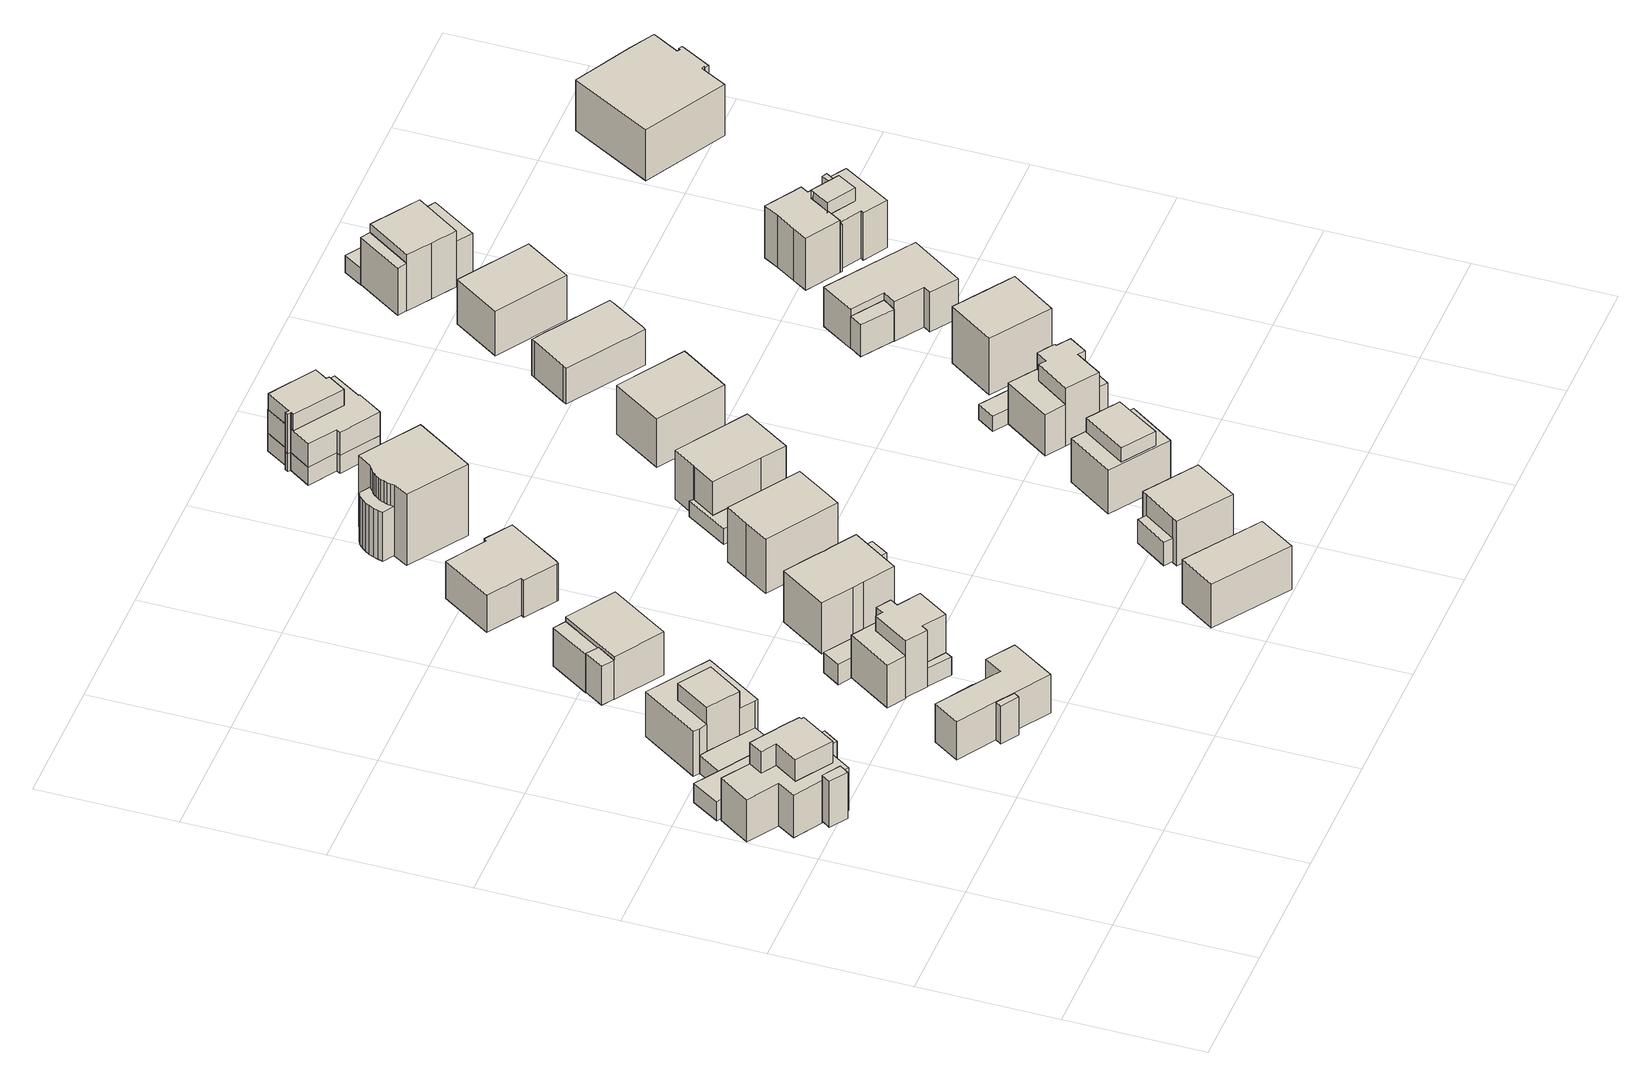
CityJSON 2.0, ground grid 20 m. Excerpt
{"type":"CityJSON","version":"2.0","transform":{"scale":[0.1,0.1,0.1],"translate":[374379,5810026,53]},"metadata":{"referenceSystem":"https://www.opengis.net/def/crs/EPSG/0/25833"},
"CityObjects":{
"building1":{"type":"Building","attributes":{"Gemeindeschluessel":"11000006","function":"31001_1010"},"address":[{"country":"Germany","locality":"Berlin","thoroughfareNumber":"5","thoroughfareName":"Am kleinen Anger"}],"children":["building1-1","building1-2","building1-3","building1-4","building1-5"]},
"building1-1":{"type":"BuildingPart","attributes":{"BezugspunktDach":"2200","measuredHeight":7.64,"storeysAboveGround":3},"parents":["building1"],"geometry":[{"type":"MultiSurface","lod":"1","boundaries":[[[0,1,2,3]],[[4,5,6,7]],[[4,7,3,2]],[[8,9,4,2,1]],[[6,5,1,0]],[[7,6,0,3]],[[10,5,4,9,8]]]}]},
"building1-2":{"type":"BuildingPart","attributes":{"BezugspunktDach":"2200","measuredHeight":7.13,"storeysAboveGround":3},"parents":["building1"],"geometry":[{"type":"MultiSurface","lod":"1","boundaries":[[[11,12,9,8,13,14,15,16,17,18,19,20,21,22,23,24,25,26,27,28]],[[29,30,31,32,33,34,35,36,37,38,39,40,41,42,43,44,45,46,47,48]],[[29,48,28,27]],[[30,29,27,26]],[[31,30,49,50]],[[32,31,50,51,52]],[[33,32,51,53]],[[34,33,53,54]],[[35,34,54,55]],[[36,35,55,56]],[[37,36,57,56,58]],[[38,37,19,18]],[[39,38,18,17]],[[40,39,17,16]],[[41,40,16,15]],[[43,42,14,13]],[[44,43,13,8]],[[45,44,8,5,4]],[[46,45,9,12]],[[47,46,12,11]],[[48,47,11,28]],[[50,49,59,26,25]],[[52,51,50,25,24]],[[53,51,60,24,23]],[[54,53,23,22]],[[55,54,22,21]],[[56,55,21,20]],[[58,56,57,20,19]],[[15,14,42,41]],[[4,5,8,9,61]]]}]},
"building1-3":{"type":"BuildingPart","attributes":{"BezugspunktDach":"2200","measuredHeight":3.8,"storeysAboveGround":3},"parents":["building1"],"geometry":[{"type":"Solid","lod":"1","boundaries":[[[[62,63,64,65]],[[66,67,58,68]],[[66,68,65,64]],[[67,66,64,63]],[[58,67,63,62]],[[58,62,65,68]]]]}]},
"building1-4":{"type":"BuildingPart","attributes":{"BezugspunktDach":"2200","measuredHeight":10.63,"storeysAboveGround":3},"parents":["building1"],"geometry":[{"type":"MultiSurface","lod":"1","boundaries":[[[69,70,71,72,73,74,75,76,77,78,79]],[[51,50,49,80,81,68,58,56,55,54,53]],[[24,23,82,79,78]],[[50,25,24,78,77]],[[26,25,50,77,76]],[[80,49,76,75]],[[81,80,75,74]],[[68,81,74,73]],[[62,65,73,72]],[[58,68,58,83]],[[20,19,72,71]],[[21,20,84,71,70]],[[22,21,55,70,69]],[[85,23,22,69,79]],[[51,53,82,23,24]],[[51,86,24,25,50]],[[49,50,25,26]],[[83,58,68,65,62]],[[87,56,58,19,20]],[[88,55,56,84,20,21]],[[54,55,21,22]],[[53,54,22,23,85]]]}]},
"building1-5":{"type":"BuildingPart","attributes":{"BezugspunktDach":"2200","measuredHeight":7.83,"storeysAboveGround":3},"parents":["building1"],"geometry":[{"type":"MultiSurface","lod":"1","boundaries":[[[89,90,91,92]],[[41,93,94,42]],[[95,15,14,92,91]],[[93,41,91,90]],[[94,93,90,89]],[[42,94,89,92]],[[41,42,14,15,95]]]}]},
"building2":{"type":"Building","attributes":{"Gemeindeschluessel":"11000006","BezugspunktDach":"2200","function":"31001_2463","measuredHeight":3.89,"storeysAboveGround":1},"address":[{"country":"Germany","locality":"Berlin","thoroughfareNumber":"5 (1)","thoroughfareName":"Am kleinen Anger"}],"geometry":[{"type":"Solid","lod":"1","boundaries":[[[[96,97,98,99,100,101,102,103,104]],[[105,106,107,108,109,110,111,112,113]],[[105,113,104,103]],[[106,105,103,102]],[[107,106,102,101]],[[108,107,101,100]],[[109,108,100,99]],[[110,109,99,98]],[[111,110,98,97]],[[112,111,97,96]],[[113,112,96,104]]]]}]},
"building3":{"type":"Building","attributes":{"Gemeindeschluessel":"11000006","BezugspunktDach":"2200","function":"31001_2463","measuredHeight":3.06,"storeysAboveGround":1},"address":[{"country":"Germany","locality":"Berlin","thoroughfareNumber":"7 (1)","thoroughfareName":"Am kleinen Anger"}],"geometry":[{"type":"Solid","lod":"1","boundaries":[[[[114,115,116,117,118,119]],[[120,121,122,123,124,106]],[[120,106,119,118]],[[121,120,118,117]],[[122,121,117,116]],[[123,122,116,115]],[[124,123,115,114]],[[106,124,114,119]]]]}]},
"building4":{"type":"Building","attributes":{"Gemeindeschluessel":"11000006","function":"31001_1010"},"address":[{"country":"Germany","locality":"Berlin","thoroughfareNumber":"7","thoroughfareName":"Am kleinen Anger"}],"children":["building4-1","building4-2"]},
"building4-1":{"type":"BuildingPart","attributes":{"BezugspunktDach":"2200","measuredHeight":7.54,"storeysAboveGround":2},"parents":["building4"],"geometry":[{"type":"MultiSurface","lod":"1","boundaries":[[[125,126,127,128,129,130,131,132,133,134]],[[135,136,137,123,122,138,139,121,120,140]],[[135,140,134,133]],[[136,135,133,132]],[[137,136,132,131]],[[123,137,131,130]],[[122,123,130,129]],[[138,128,138,139]],[[121,139,127,139,121,126]],[[120,121,126,125]],[[140,120,125,134]],[[138,122,129,128]],[[139,138,128,127,141]]]}]},
"building4-2":{"type":"BuildingPart","attributes":{"BezugspunktDach":"2200","measuredHeight":10.35,"storeysAboveGround":2},"parents":["building4"],"geometry":[{"type":"MultiSurface","lod":"1","boundaries":[[[142,143,144,145]],[[139,138,122,121]],[[127,126,121,145,144]],[[128,127,139,144,143]],[[129,128,138,143,142]],[[121,122,142,145]],[[139,121,126,127]],[[138,139,127,128]],[[122,138,128,129]]]}]},
"building5":{"type":"Building","attributes":{"Gemeindeschluessel":"11000006","function":"31001_1010"},"address":[{"country":"Germany","locality":"Berlin","thoroughfareNumber":"2","thoroughfareName":"Am kleinen Anger"}],"children":["building5-1","building5-2","building5-3"]},
"building5-1":{"type":"BuildingPart","attributes":{"BezugspunktDach":"2200","measuredHeight":6.42,"storeysAboveGround":2},"parents":["building5"],"geometry":[{"type":"MultiSurface","lod":"1","boundaries":[[[146,147,148,149,150,151,152,153,154,155]],[[156,157,158,159,160,161,162,163,164,165]],[[156,165,155,154]],[[157,156,154,153]],[[166,167,153,152]],[[158,157,168,169,170]],[[159,158,152,151]],[[160,159,151,150]],[[161,160,150,149]],[[162,161,149,148]],[[163,162,148,147]],[[164,163,171,172]],[[165,164,146,155]],[[170,169,168,167,166]],[[172,171,147,146]]]}]},
"building5-2":{"type":"BuildingPart","attributes":{"BezugspunktDach":"2200","measuredHeight":3.2,"storeysAboveGround":2},"parents":["building5"],"geometry":[{"type":"Solid","lod":"1","boundaries":[[[[166,173,174,167]],[[175,176,169,168]],[[175,168,167,174]],[[176,175,174,173]],[[169,176,173,166]],[[168,169,166,167]]]]}]},
"building5-3":{"type":"BuildingPart","attributes":{"BezugspunktDach":"2200","measuredHeight":6.32,"storeysAboveGround":2},"parents":["building5"],"geometry":[{"type":"Solid","lod":"1","boundaries":[[[[177,147,146,178]],[[172,171,179,180]],[[172,180,178,146]],[[179,171,147,177]],[[180,179,177,178]],[[171,172,146,147]]]]}]},
"building6":{"type":"Building","attributes":{"Gemeindeschluessel":"11000006","function":"31001_1010"},"address":[{"country":"Germany","locality":"Berlin","thoroughfareNumber":"9","thoroughfareName":"Am kleinen Anger"}],"children":["building6-1","building6-2","building6-3"]},
"building6-1":{"type":"BuildingPart","attributes":{"BezugspunktDach":"2200","measuredHeight":8.02,"storeysAboveGround":2},"parents":["building6"],"geometry":[{"type":"MultiSurface","lod":"1","boundaries":[[[181,182,183,184]],[[185,186,187,188]],[[189,190,191,188,184,183],[192,193,194,195]],[[186,185,183,182]],[[187,186,182,181]],[[188,187,181,184]],[[185,191,190,189]],[[194,193,192,195]]]}]},
"building6-2":{"type":"BuildingPart","attributes":{"BezugspunktDach":"2200","measuredHeight":6.37,"storeysAboveGround":2},"parents":["building6"],"geometry":[{"type":"MultiSurface","lod":"1","boundaries":[[[190,189,196,197]],[[198,185,191,199]],[[198,199,197,196]],[[185,198,196,189]],[[199,191,190,193,200,201]],[[191,185,189,190]],[[201,200,193,190,197]]]}]},
"building6-3":{"type":"BuildingPart","attributes":{"BezugspunktDach":"2200","measuredHeight":6.53,"storeysAboveGround":2},"parents":["building6"],"geometry":[{"type":"MultiSurface","lod":"1","boundaries":[[[195,194,202,203]],[[200,193,192,204]],[[200,204,203,202]],[[205,190,197,200,202,194]],[[204,192,195,203]],[[193,200,197,190,205]],[[192,193,190,194,195]]]}]},
"building7":{"type":"Building","attributes":{"Gemeindeschluessel":"11000006","function":"31001_1010"},"address":[{"country":"Germany","locality":"Berlin","thoroughfareNumber":"4","thoroughfareName":"Am kleinen Anger"}],"children":["building7-1","building7-2","building7-3","building7-4"]},
"building7-1":{"type":"BuildingPart","attributes":{"BezugspunktDach":"2200","measuredHeight":9.46,"storeysAboveGround":3},"parents":["building7"],"geometry":[{"type":"MultiSurface","lod":"1","boundaries":[[[206,207,208,209,210,211,212,213,214,215]],[[216,217,218,219,220,221,222,223,224,225]],[[226,227,228,215,214]],[[217,229,226,214,213]],[[218,230,229,217,213,212]],[[219,218,212,211]],[[220,219,231,232,233,234,211,210]],[[221,220,235,232,236,237,233,210,209]],[[222,221,209,208]],[[238,239,208,207]],[[223,222,240,241,242]],[[243,238,207,206]],[[224,223,241,244]],[[225,224,206,215]],[[216,225,228,227,226]],[[216,226,229,217]],[[217,229,230,218]],[[234,233,232,231]],[[233,237,236,232,235]],[[242,241,240,239,238]],[[244,241,238,243]]]}]},
"building7-2":{"type":"BuildingPart","attributes":{"BezugspunktDach":"2200","measuredHeight":3,"storeysAboveGround":3},"parents":["building7"],"geometry":[{"type":"MultiSurface","lod":"1","boundaries":[[[245,239,238,243]],[[241,240,246,244]],[[246,240,239,245]],[[244,246,245,243]],[[244,243,238,241]],[[241,247,238,239,240]]]}]},
"building7-3":{"type":"BuildingPart","attributes":{"BezugspunktDach":"2200","measuredHeight":7.17,"storeysAboveGround":3},"parents":["building7"],"geometry":[{"type":"MultiSurface","lod":"1","boundaries":[[[227,226,229,230,248,249]],[[250,251,252,253,254,255]],[[250,255,249,248]],[[251,250,248,230]],[[252,251,230,218,217,229]],[[253,252,217,216]],[[254,253,216,225,227]],[[255,254,227,249]],[[229,217,218,230]],[[216,217,256,229,226]],[[257,226,227,225,216]]]}]},
"building7-4":{"type":"BuildingPart","attributes":{"BezugspunktDach":"2200","measuredHeight":3.01,"storeysAboveGround":3},"parents":["building7"],"geometry":[{"type":"MultiSurface","lod":"1","boundaries":[[[237,258,259,234,233]],[[231,260,261,236,232]],[[260,231,234,259]],[[261,260,259,258]],[[236,261,258,237]],[[262,231,232,263,233,234]],[[236,237,233,232]]]}]},
"building8":{"type":"Building","attributes":{"Gemeindeschluessel":"11000006","BezugspunktDach":"2200","function":"31001_2463","measuredHeight":3.35,"storeysAboveGround":1},"address":[{"country":"Germany","locality":"Berlin","thoroughfareNumber":"4 (1)","thoroughfareName":"Am kleinen Anger"}],"geometry":[{"type":"Solid","lod":"1","boundaries":[[[[264,265,234,259,266,267,268]],[[269,270,271,272,273,274,275]],[[269,275,268,267]],[[270,269,267,266]],[[271,270,266,259]],[[272,271,259,234]],[[273,272,234,265]],[[274,273,265,264]],[[275,274,264,268]]]]}]},
"building9":{"type":"Building","attributes":{"Gemeindeschluessel":"11000006","BezugspunktDach":"2200","function":"31001_1010","measuredHeight":10.39,"storeysAboveGround":2},"address":[{"country":"Germany","locality":"Berlin","thoroughfareNumber":"6","thoroughfareName":"Am kleinen Anger"}],"geometry":[{"type":"Solid","lod":"1","boundaries":[[[[276,277,278,279,280,281,282,283,284]],[[285,286,287,288,289,290,291,292,293]],[[285,293,284,283]],[[286,285,283,282]],[[287,286,282,281]],[[288,287,281,280]],[[289,288,280,279]],[[290,289,279,278]],[[291,290,278,277]],[[292,291,277,276]],[[293,292,276,284]]]]}]},
"building10":{"type":"Building","attributes":{"Gemeindeschluessel":"11000006","BezugspunktDach":"2200","function":"31001_1010","measuredHeight":6.2,"storeysAboveGround":2},"address":[{"country":"Germany","locality":"Berlin","thoroughfareNumber":"11","thoroughfareName":"Am kleinen Anger"}],"geometry":[{"type":"Solid","lod":"1","boundaries":[[[[294,295,296,297,298,299,300,301,302,303]],[[304,305,306,307,308,309,310,311,312,313]],[[304,313,303,302]],[[305,304,302,301]],[[306,305,301,300]],[[307,306,300,299]],[[308,307,299,298]],[[309,308,298,297]],[[310,309,297,296]],[[311,310,296,295]],[[312,311,295,294]],[[313,312,294,303]]]]}]},
"building11":{"type":"Building","attributes":{"Gemeindeschluessel":"11000006","BezugspunktDach":"2200","function":"31001_1010","measuredHeight":7.21,"storeysAboveGround":2},"address":[{"country":"Germany","locality":"Berlin","thoroughfareNumber":"1","thoroughfareName":"Max-Liebermann-Allee"}],"geometry":[{"type":"Solid","lod":"1","boundaries":[[[[314,315,316,317]],[[318,319,320,321]],[[318,321,317,316]],[[319,318,316,315]],[[320,319,315,314]],[[321,320,314,317]]]]}]},
"building12":{"type":"Building","attributes":{"Gemeindeschluessel":"11000006","BezugspunktDach":"2200","function":"31001_2463","measuredHeight":2.62,"storeysAboveGround":1},"address":[{"country":"Germany","locality":"Berlin","thoroughfareNumber":"6 (1)","thoroughfareName":"Am kleinen Anger"}],"geometry":[{"type":"Solid","lod":"1","boundaries":[[[[322,323,324,325,326]],[[327,328,329,330,331]],[[327,331,326,325]],[[328,327,325,324]],[[329,328,324,323]],[[330,329,323,322]],[[331,330,322,326]]]]}]},
"building13":{"type":"Building","attributes":{"Gemeindeschluessel":"11000006","BezugspunktDach":"2200","function":"51009_1610","measuredHeight":8.24,"storeysAboveGround":0},"address":[{"country":"Germany","locality":"Berlin"}],"geometry":[{"type":"Solid","lod":"1","boundaries":[[[[332,333,334,335,336,337,338,339,340,341,342,343,344,345,346,347,348,349,350,351]],[[352,353,354,355,356,357,358,359,360,361,362,363,364,365,366,367,368,369,370,371]],[[352,371,351,350]],[[353,352,350,349]],[[354,353,349,348]],[[355,354,348,347]],[[356,355,347,346]],[[357,356,346,345]],[[358,357,345,344]],[[359,358,344,343]],[[360,359,343,342]],[[361,360,342,341]],[[362,361,341,340]],[[363,362,340,339]],[[364,363,339,338]],[[365,364,338,337]],[[366,365,337,336]],[[367,366,336,335]],[[368,367,335,334]],[[369,368,334,333]],[[370,369,333,332]],[[371,370,332,351]]]]}]},
"building14":{"type":"Building","attributes":{"Gemeindeschluessel":"11000006","BezugspunktDach":"2200","function":"31001_1010","measuredHeight":10.27,"storeysAboveGround":2},"address":[{"country":"Germany","locality":"Berlin","thoroughfareNumber":"8","thoroughfareName":"Am kleinen Anger"}],"geometry":[{"type":"Solid","lod":"1","boundaries":[[[[372,373,374,375,376,377]],[[378,379,380,381,382,383]],[[378,383,377,376]],[[379,378,376,375]],[[380,379,375,374]],[[381,380,374,373]],[[382,381,373,372]],[[383,382,372,377]]]]}]},
"building15":{"type":"Building","attributes":{"Gemeindeschluessel":"11000006","BezugspunktDach":"2200","function":"31001_1010","measuredHeight":14.33,"storeysAboveGround":3},"address":[{"country":"Germany","locality":"Berlin","thoroughfareNumber":"13","thoroughfareName":"Am kleinen Anger"}],"geometry":[{"type":"Solid","lod":"1","boundaries":[[[[384,385,386,387,388,389,390,391,392,393,394,395,396,397,398,399]],[[400,401,402,403,404,405,406,407,408,409,410,411,412,413,414,415]],[[400,415,399,398]],[[401,400,398,397]],[[402,401,397,396]],[[403,402,396,395]],[[404,403,395,394]],[[405,404,394,393]],[[406,405,393,392]],[[407,406,392,391]],[[408,407,391,390]],[[409,408,390,389]],[[410,409,389,388]],[[411,410,388,387]],[[412,411,387,386]],[[413,412,386,385]],[[414,413,385,384]],[[415,414,384,399]]]]}]},
"building16":{"type":"Building","attributes":{"Gemeindeschluessel":"11000006","function":"31001_1010"},"address":[{"country":"Germany","locality":"Berlin","thoroughfareNumber":"3","thoroughfareName":"Max-Liebermann-Allee"}],"children":["building16-1","building16-2"]},
"building16-1":{"type":"BuildingPart","attributes":{"BezugspunktDach":"2200","measuredHeight":8.17,"storeysAboveGround":2},"parents":["building16"],"geometry":[{"type":"MultiSurface","lod":"1","boundaries":[[[416,417,418,419,420,421]],[[422,423,424,425,426,427]],[[422,427,421,420]],[[428,429,430,431,423,422,420,419]],[[424,423,419,418]],[[425,424,418,417]],[[426,425,417,416]],[[427,426,416,421]],[[431,430,429,428]]]}]},
"building16-2":{"type":"BuildingPart","attributes":{"BezugspunktDach":"2200","measuredHeight":3.94,"storeysAboveGround":2},"parents":["building16"],"geometry":[{"type":"Solid","lod":"1","boundaries":[[[[429,428,432,433]],[[434,431,430,435]],[[434,435,433,432]],[[431,434,432,428]],[[435,430,429,433]],[[430,431,428,429]]]]}]},
"building17":{"type":"Building","attributes":{"Gemeindeschluessel":"11000006","BezugspunktDach":"2200","function":"51009_1610","measuredHeight":2.67,"storeysAboveGround":0},"address":[{"country":"Germany","locality":"Berlin"}],"geometry":[{"type":"Solid","lod":"1","boundaries":[[[[436,437,438,439,440,441]],[[442,443,444,445,446,447]],[[442,447,441,440]],[[443,442,440,439]],[[444,443,439,438]],[[445,444,438,437]],[[446,445,437,436]],[[447,446,436,441]]]]}]},
"building18":{"type":"Building","attributes":{"Gemeindeschluessel":"11000006","BezugspunktDach":"2200","function":"31001_2463","measuredHeight":2.62,"storeysAboveGround":1},"address":[{"country":"Germany","locality":"Berlin","thoroughfareNumber":"8 (1)","thoroughfareName":"Am kleinen Anger"}],"geometry":[{"type":"Solid","lod":"1","boundaries":[[[[448,449,450,451,452]],[[453,454,455,380,456]],[[453,456,452,451]],[[454,453,451,450]],[[455,454,450,449]],[[380,455,449,448]],[[456,380,448,452]]]]}]},
"building19":{"type":"Building","attributes":{"Gemeindeschluessel":"11000006","BezugspunktDach":"2200","function":"31001_1010","measuredHeight":9.31,"storeysAboveGround":2},"address":[{"country":"Germany","locality":"Berlin","thoroughfareNumber":"10","thoroughfareName":"Am kleinen Anger"}],"geometry":[{"type":"Solid","lod":"1","boundaries":[[[[457,458,459,460,461,462,463,464]],[[465,443,466,467,468,469,445,444]],[[465,444,464,463]],[[443,465,463,462]],[[466,443,462,461]],[[467,466,461,460]],[[468,467,460,459]],[[469,468,459,458]],[[445,469,458,457]],[[444,445,457,464]]]]}]},
"building20":{"type":"Building","attributes":{"Gemeindeschluessel":"11000006","function":"31001_1010"},"address":[{"country":"Germany","locality":"Berlin","thoroughfareNumber":"5","thoroughfareName":"Max-Liebermann-Allee"}],"children":["building20-1","building20-2"]},
"building20-1":{"type":"BuildingPart","attributes":{"BezugspunktDach":"2200","measuredHeight":9.59,"storeysAboveGround":3},"parents":["building20"],"geometry":[{"type":"MultiSurface","lod":"1","boundaries":[[[470,471,472,473]],[[474,475,476,477]],[[474,478,479,473,472]],[[480,478,472,471]],[[481,480,482,471,470]],[[479,481,476,470,473]],[[477,483,479,478,474]],[[475,474,478,480]],[[476,475,482,480,481]],[[477,476,481,479]]]}]},
"building20-2":{"type":"BuildingPart","attributes":{"BezugspunktDach":"2200","measuredHeight":7.29,"storeysAboveGround":3},"parents":["building20"],"geometry":[{"type":"MultiSurface","lod":"1","boundaries":[[[484,485,486,487],[481,479,478,480]],[[488,489,490,491],[474,477,476,475]],[[488,491,487,486]],[[489,488,486,485]],[[490,489,485,484]],[[491,490,484,487]],[[475,492,475,474]],[[477,479,477,476]],[[476,481,476,475]],[[474,475,492,480,478]],[[477,474,478,479]],[[476,477,479,481]],[[475,476,481,480]]]}]},
"building21":{"type":"Building","attributes":{"Gemeindeschluessel":"11000006","function":"31001_1010"},"address":[{"country":"Germany","locality":"Berlin","thoroughfareNumber":"15","thoroughfareName":"Am kleinen Anger"}],"children":["building21-1","building21-2","building21-3"]},
"building21-1":{"type":"BuildingPart","attributes":{"BezugspunktDach":"2200","measuredHeight":3,"storeysAboveGround":3},"parents":["building21"],"geometry":[{"type":"Solid","lod":"1","boundaries":[[[[493,494,495,496,497,498,499,500,501,502,503,504,505]],[[506,507,508,509,510,511,512,513,514,515,516,517,518]],[[506,518,505,504]],[[507,506,504,503]],[[508,507,503,502]],[[509,508,502,501]],[[510,509,501,500]],[[511,510,500,499]],[[512,511,499,498]],[[513,512,498,497]],[[514,513,497,496]],[[515,514,496,495]],[[516,515,495,494]],[[517,516,494,493]],[[518,517,493,505]]]]}]},
"building21-2":{"type":"BuildingPart","attributes":{"BezugspunktDach":"2200","measuredHeight":6.87,"storeysAboveGround":3},"parents":["building21"],"geometry":[{"type":"MultiSurface","lod":"1","boundaries":[[[519,520,521,522,523,524,525,526,527,528,529,530,531,532,533,534,535,536,537]],[[506,538,539,540,541,542,543,544,545,509,510,511,546,547,514,515,516,517,518]],[[506,518,537,536]],[[538,506,536,506,538,535]],[[538,535,538,539]],[[541,540,541,532]],[[541,532,541,542]],[[542,548,542,543]],[[509,545,509,527]],[[510,509,527,526]],[[511,510,526,525]],[[546,511,525,524]],[[547,546,524,523]],[[514,547,523,522]],[[515,514,522,521]],[[516,515,521,520]],[[517,516,520,519]],[[518,517,519,537]],[[539,538,535,534]],[[540,539,549,534,533]],[[550,533,532,541,540]],[[542,541,532,531]],[[543,542,548,531,530]],[[544,543,530,529]],[[545,544,529,528]],[[528,527,509,545]]]}]},
"building21-3":{"type":"BuildingPart","attributes":{"BezugspunktDach":"2200","measuredHeight":9.58,"storeysAboveGround":3},"parents":["building21"],"geometry":[{"type":"MultiSurface","lod":"1","boundaries":[[[551,552,553,554,555,556,557,558,559,560,561,562]],[[508,509,545,544,543,542,541,540,539,538,506,507]],[[508,507,562,561]],[[509,508,561,560]],[[545,528,527,563,560,559]],[[544,529,528,559,558]],[[530,529,558,557]],[[531,530,557,556]],[[564,532,531,542,556,555]],[[565,533,532,555,554]],[[534,533,566,554,553]],[[535,534,553,552]],[[506,536,535,538,552,551]],[[507,506,551,562]],[[509,563,527,528,545]],[[545,528,529,544]],[[543,544,567,529,530]],[[542,543,568,530,531]],[[541,542,531,532,564]],[[540,541,532,533,565]],[[569,539,540,566,533,534]],[[538,539,534,535]],[[538,535,536,506]]]}]},
"building22":{"type":"Building","attributes":{"Gemeindeschluessel":"11000006","BezugspunktDach":"2200","function":"31001_1010","measuredHeight":9.16,"storeysAboveGround":1},"address":[{"country":"Germany","locality":"Berlin","thoroughfareNumber":"12","thoroughfareName":"Am kleinen Anger"}],"geometry":[{"type":"Solid","lod":"1","boundaries":[[[[570,571,572,573]],[[574,575,576,577]],[[574,577,573,572]],[[575,574,572,571]],[[576,575,571,570]],[[577,576,570,573]]]]}]},
"building23":{"type":"Building","attributes":{"Gemeindeschluessel":"11000006","function":"31001_1010"},"address":[{"country":"Germany","locality":"Berlin","thoroughfareNumber":"7","thoroughfareName":"Max-Liebermann-Allee"}],"children":["building23-1","building23-2","building23-3"]},
"building23-1":{"type":"BuildingPart","attributes":{"BezugspunktDach":"2200","measuredHeight":9.58,"storeysAboveGround":3},"parents":["building23"],"geometry":[{"type":"MultiSurface","lod":"1","boundaries":[[[578,579,580,581,582,583,584,585,586,587,588]],[[589,590,591,592,593,594,595,596,597,598,599]],[[600,601,588,587]],[[590,589,600,587,586],[589,590,602,600]],[[603,602,590,591,604,591,590,586,585]],[[592,591,585,584]],[[593,592,584,583]],[[594,593,605,593,594,606,607,583,582]],[[595,594,595,608,606,582,581]],[[596,595,581,580],[595,596,609,608]],[[610,609,596,597,596,580,579]],[[611,610,597,598,612,598,597,579,578]],[[599,598,578,588]],[[589,599,601,600]],[[602,590,589,600]],[[604,591,590,602,603]],[[607,606,594,593,605]],[[606,608,595,594]],[[609,596,595,608]],[[597,596,609,610]],[[612,598,597,610,611]]]}]},
"building23-2":{"type":"BuildingPart","attributes":{"BezugspunktDach":"2200","measuredHeight":7.18,"storeysAboveGround":3},"parents":["building23"],"geometry":[{"type":"MultiSurface","lod":"1","boundaries":[[[613,614,607,606,608,609,610,611]],[[597,596,595,594,593,615,616,598]],[[615,593,607,614]],[[616,615,614,613]],[[598,616,613,611]],[[597,598,611,610]],[[597,617,610,609,596]],[[596,609,608,595]],[[594,595,608,606]],[[593,594,606,607]]]}]},
"building23-3":{"type":"BuildingPart","attributes":{"BezugspunktDach":"2200","measuredHeight":6.87,"storeysAboveGround":3},"parents":["building23"],"geometry":[{"type":"MultiSurface","lod":"1","boundaries":[[[601,600,602,603,618,619]],[[620,591,590,589,599,621]],[[620,621,619,618]],[[591,620,618,603]],[[621,599,601,619]],[[590,591,622,603,602]],[[589,590,602,600]],[[589,600,601,599]]]}]},
"building24":{"type":"Building","attributes":{"Gemeindeschluessel":"11000006","BezugspunktDach":"2200","function":"31001_2463","measuredHeight":2.42,"storeysAboveGround":1},"address":[{"country":"Germany","locality":"Berlin","thoroughfareNumber":"7 (1)","thoroughfareName":"Max-Liebermann-Allee"}],"geometry":[{"type":"Solid","lod":"1","boundaries":[[[[623,624,625,626,627,628]],[[629,630,592,591,620,631]],[[629,631,628,627]],[[630,629,627,626]],[[592,630,626,625]],[[591,592,625,624]],[[620,591,624,623]],[[631,620,623,628]]]]}]},
"building25":{"type":"Building","attributes":{"Gemeindeschluessel":"11000006","BezugspunktDach":"2200","function":"31001_1010","measuredHeight":6.56,"storeysAboveGround":2},"address":[{"country":"Germany","locality":"Berlin","thoroughfareNumber":"14","thoroughfareName":"Am kleinen Anger"}],"geometry":[{"type":"Solid","lod":"1","boundaries":[[[[632,633,634,635,636,637,638,639,640,641,642]],[[643,644,645,646,647,648,649,650,651,652,653]],[[643,653,642,641]],[[644,643,641,640]],[[645,644,640,639]],[[646,645,639,638]],[[647,646,638,637]],[[648,647,637,636]],[[649,648,636,635]],[[650,649,635,634]],[[651,650,634,633]],[[652,651,633,632]],[[653,652,632,642]]]]}]},
"building26":{"type":"Building","attributes":{"Gemeindeschluessel":"11000006","BezugspunktDach":"2200","function":"51009_1610","measuredHeight":2.77,"storeysAboveGround":0},"address":[{"country":"Germany","locality":"Berlin"}],"geometry":[{"type":"Solid","lod":"1","boundaries":[[[[654,655,656,657]],[[658,659,647,646]],[[658,646,657,656]],[[659,658,656,655]],[[647,659,655,654]],[[646,647,654,657]]]]}]},
"building27":{"type":"Building","attributes":{"Gemeindeschluessel":"11000006","BezugspunktDach":"2200","function":"31001_1010","measuredHeight":11.31,"storeysAboveGround":2},"address":[{"country":"Germany","locality":"Berlin","thoroughfareNumber":"9","thoroughfareName":"Max-Liebermann-Allee"}],"geometry":[{"type":"Solid","lod":"1","boundaries":[[[[660,661,662,663,664]],[[665,666,667,668,669]],[[665,669,664,663]],[[666,665,663,662]],[[667,666,662,661]],[[668,667,661,660]],[[669,668,660,664]]]]}]},
"building28":{"type":"Building","attributes":{"Gemeindeschluessel":"11000006","BezugspunktDach":"2200","function":"31001_2463","measuredHeight":2.77,"storeysAboveGround":1},"address":[{"country":"Germany","locality":"Berlin","thoroughfareNumber":"14 (1)","thoroughfareName":"Am kleinen Anger"}],"geometry":[{"type":"Solid","lod":"1","boundaries":[[[[670,671,655,654]],[[659,672,648,647]],[[659,647,654,655]],[[672,659,655,671]],[[648,672,671,670]],[[647,648,670,654]]]]}]},
"building29":{"type":"Building","attributes":{"Gemeindeschluessel":"11000006","BezugspunktDach":"2200","function":"51009_1610","measuredHeight":5.3,"storeysAboveGround":0},"address":[{"country":"Germany","locality":"Berlin"}],"geometry":[{"type":"Solid","lod":"1","boundaries":[[[[673,674,675,676]],[[677,678,679,680]],[[677,680,676,675]],[[678,677,675,674]],[[679,678,674,673]],[[680,679,673,676]]]]}]},
"building30":{"type":"Building","attributes":{"Gemeindeschluessel":"11000006","BezugspunktDach":"2200","function":"31001_1010","measuredHeight":8.55,"storeysAboveGround":2},"address":[{"country":"Germany","locality":"Berlin","thoroughfareNumber":"16","thoroughfareName":"Am kleinen Anger"}],"geometry":[{"type":"Solid","lod":"1","boundaries":[[[[681,682,683,684]],[[685,686,687,688]],[[685,688,684,683]],[[686,685,683,682]],[[687,686,682,681]],[[688,687,681,684]]]]}]},
"building31":{"type":"Building","attributes":{"Gemeindeschluessel":"11000006","BezugspunktDach":"2200","function":"31001_1010","measuredHeight":6.59,"storeysAboveGround":2},"address":[{"country":"Germany","locality":"Berlin","thoroughfareNumber":"11","thoroughfareName":"Max-Liebermann-Allee"}],"geometry":[{"type":"Solid","lod":"1","boundaries":[[[[689,690,691,692,693,694,695,696]],[[697,698,699,700,701,702,703,704]],[[697,704,696,695]],[[698,697,695,694]],[[699,698,694,693]],[[700,699,693,692]],[[701,700,692,691]],[[702,701,691,690]],[[703,702,690,689]],[[704,703,689,696]]]]}]},
"building32":{"type":"Building","attributes":{"Gemeindeschluessel":"11000006","function":"31001_1010"},"address":[{"country":"Germany","locality":"Berlin","thoroughfareNumber":"18","thoroughfareName":"Am kleinen Anger"}],"children":["building32-1","building32-2","building32-3"]},
"building32-1":{"type":"BuildingPart","attributes":{"BezugspunktDach":"2200","measuredHeight":10.87,"storeysAboveGround":3},"parents":["building32"],"geometry":[{"type":"MultiSurface","lod":"1","boundaries":[[[705,706,707,708,709,710]],[[711,712,713,714,715,716]],[[711,716,710,709],[717,718,719,720]],[[712,711,709,708]],[[713,712,708,707]],[[721,722,707,706]],[[715,714,706,705]],[[716,715,705,710]],[[719,718,717,720]],[[714,713,722,721]]]}]},
"building32-2":{"type":"BuildingPart","attributes":{"BezugspunktDach":"2200","measuredHeight":7.94,"storeysAboveGround":3},"parents":["building32"],"geometry":[{"type":"MultiSurface","lod":"1","boundaries":[[[720,719,723,724]],[[725,718,717,726]],[[725,726,724,723]],[[718,725,723,719]],[[726,717,720,724]],[[718,727,719,720,717]]]}]},
"building32-3":{"type":"BuildingPart","attributes":{"BezugspunktDach":"2200","measuredHeight":7.57,"storeysAboveGround":3},"parents":["building32"],"geometry":[{"type":"Solid","lod":"1","boundaries":[[[[728,729,722,721]],[[713,730,731,714]],[[730,713,722,729]],[[731,730,729,728]],[[714,731,728,721]],[[714,721,722,713]]]]}]},
"building33":{"type":"Building","attributes":{"Gemeindeschluessel":"11000006","BezugspunktDach":"2200","function":"31001_2463","measuredHeight":3.53,"storeysAboveGround":1},"address":[{"country":"Germany","locality":"Berlin","thoroughfareNumber":"18 (1)","thoroughfareName":"Am kleinen Anger"}],"geometry":[{"type":"Solid","lod":"1","boundaries":[[[[732,733,734,735,736,737,738]],[[739,740,741,742,743,711,744]],[[739,744,738,737]],[[740,739,737,736]],[[741,740,736,735]],[[742,741,735,734]],[[743,742,734,733]],[[711,743,733,732]],[[744,711,732,738]]]]}]},
"building34":{"type":"Building","attributes":{"Gemeindeschluessel":"11000006","function":"31001_1010"},"address":[{"country":"Germany","locality":"Berlin","thoroughfareNumber":"13","thoroughfareName":"Max-Liebermann-Allee"}],"children":["building34-1","building34-2","building34-3"]},
"building34-1":{"type":"BuildingPart","attributes":{"BezugspunktDach":"2200","measuredHeight":9.96,"storeysAboveGround":3},"parents":["building34"],"geometry":[{"type":"MultiSurface","lod":"1","boundaries":[[[745,746,747,748]],[[749,750,751,752]],[[749,753,754,755,752,748,747]],[[756,757,747,746]],[[758,759,751,745,748]],[[752,755,754,753]],[[750,749,757,756]],[[750,760,759,751]],[[752,751,759,758]]]}]},
"building34-2":{"type":"BuildingPart","attributes":{"BezugspunktDach":"2200","measuredHeight":10.15,"storeysAboveGround":3},"parents":["building34"],"geometry":[{"type":"MultiSurface","lod":"1","boundaries":[[[761,762,755,754,757,756,763,764,765,766,767,768,769,770,771]],[[772,773,774,775,776,777,778,779,750,749,753,752,780,781,782]],[[772,782,771,770]],[[773,772,770,769]],[[774,773,769,768]],[[775,774,768,767]],[[776,775,767,766]],[[777,776,766,765]],[[778,777,765,764]],[[779,778,764,763]],[[750,760,783,784,763,756]],[[749,750,749,757]],[[753,749,757,754]],[[785,758,752,755,762]],[[781,786,785,780,762,761]],[[782,781,761,771]],[[779,784,783,760,750]],[[756,757,749,750]],[[752,753,754,755]],[[780,752,758,785]],[[785,786,781,780]]]}]},
"building34-3":{"type":"BuildingPart","attributes":{"BezugspunktDach":"2200","measuredHeight":7.88,"storeysAboveGround":3},"parents":["building34"],"geometry":[{"type":"MultiSurface","lod":"1","boundaries":[[[787,788,789,790,791,792,783,760,759,758,786]],[[752,751,750,779,793,794,795,796,797,798,781]],[[752,799,752,751]],[[750,751,759,751,750,760]],[[793,779,783,792]],[[794,793,792,791]],[[795,794,791,790]],[[796,795,790,789]],[[797,796,789,788]],[[798,797,788,787]],[[781,798,787,786]],[[752,780,785,758]],[[781,786,785,780]],[[751,752,799,758,759,800]],[[779,750,760,783]]]}]},
"building35":{"type":"Building","attributes":{"Gemeindeschluessel":"11000006","BezugspunktDach":"2200","function":"31001_1010","measuredHeight":10.52,"storeysAboveGround":2},"address":[{"country":"Germany","locality":"Berlin","thoroughfareNumber":"17","thoroughfareName":"Max-Liebermann-Allee"}],"geometry":[{"type":"Solid","lod":"1","boundaries":[[[[801,802,803,804,805,806,807,808,809,810,811,812,813]],[[814,815,816,817,818,819,820,821,822,823,824,825,826]],[[814,826,813,812]],[[815,814,812,811]],[[816,815,811,810]],[[817,816,810,809]],[[818,817,809,808]],[[819,818,808,807]],[[820,819,807,806]],[[821,820,806,805]],[[822,821,805,804]],[[823,822,804,803]],[[824,823,803,802]],[[825,824,802,801]],[[826,825,801,813]]]]}]}
},
"vertices":[
[87,391,86],[96,404,86],[71,420,86],[62,407,86],[71,420,9],[96,404,9],[87,391,9],[62,407,9],[96,404,77],[71,420,77],[96,404,46],
[47,471,77],[31,445,77],[106,396,77],[130,433,77],[145,456,77],[150,464,77],[152,467,77],[144,473,77],[140,475,77],[138,472,77],[142,470,77],[109,419,77],[58,452,77],[80,486,77],[59,499,77],[72,519,77],[33,544,77],[3,499,77],[33,544,6],[72,519,6],[59,499,6],[80,486,6],[58,452,6],[109,419,6],[142,470,6],[138,472,6],[140,475,6],[144,473,6],[152,467,6],[150,464,6],[145,456,6],[130,433,6],[106,396,6],[96,404,6],[71,420,6],[31,445,6],[47,471,6],[3,499,6],[72,519,7],[59,499,7],[80,486,7],[80,486,30],[58,452,7],[109,419,7],[142,470,7],[138,472,7],[138,472,42],[140,475,7],[72,519,37],[80,486,73],[71,420,63],
[140,475,45],[146,485,45],[125,499,45],[119,489,45],[125,499,7],[146,485,7],[119,489,7],
[109,419,113],[142,470,113],[138,472,113],[140,475,113],[119,489,113],[103,499,113],[73,518,113],[72,519,113],[59,499,113],[80,486,113],[58,452,113],[73,518,7],[103,499,7],[58,452,42],[140,475,12],[138,472,69],[58,452,51],[80,486,37],[138,472,20],[142,470,38],
[143,425,84],[158,447,84],[145,456,84],[130,433,84],[158,447,6],[143,425,6],[145,456,9],
[33,544,41],[65,524,41],[72,519,41],[73,518,41],[103,499,41],[128,539,41],[87,565,41],[52,588,41],[27,548,41],[52,588,9],[87,565,9],[128,539,9],[103,499,9],[73,518,9],[72,519,9],[65,524,9],[33,544,9],[27,548,9],
[163,516,39],[185,551,39],[164,565,39],[120,594,39],[109,600,39],[87,565,39],[109,600,9],[120,594,9],[164,565,9],[185,551,9],[163,516,9],
[109,600,84],[120,594,84],[153,645,84],[198,616,84],[164,565,84],[185,551,84],[189,549,84],[243,633,84],[156,690,84],[101,606,84],[156,690,9],[243,633,9],[189,549,9],[198,616,9],[153,645,9],[101,606,9],[153,645,19],
[164,565,113],[198,616,113],[153,645,113],[120,594,113],
[297,263,73],[322,246,73],[372,214,73],[413,277,73],[373,303,73],[357,277,73],[339,289,73],[310,308,73],[268,335,73],[243,297,73],[268,335,9],[310,308,9],[339,289,9],[357,277,9],[373,303,9],[413,277,9],[372,214,9],[322,246,9],[297,263,9],[243,297,9],[339,289,42],[310,308,42],[310,308,10],[339,289,10],[339,289,30],[322,246,10],[297,263,10],
[355,314,42],[326,333,42],[326,333,10],[355,314,10],
[316,238,73],[291,254,73],[316,238,10],[291,254,10],
[279,708,82],[334,793,82],[266,837,82],[211,752,82],[266,837,10],[334,793,10],[279,708,10],[211,752,10],[266,837,74],[229,779,74],[229,779,10],[211,752,11],[229,779,11],[229,779,76],[211,752,76],
[249,848,74],[212,791,74],[249,848,10],[212,791,10],[212,791,11],[212,791,50],
[212,791,76],[194,763,76],[194,763,11],[229,779,45],
[366,380,106],[372,389,106],[404,368,106],[433,413,106],[401,433,106],[408,444,106],[388,457,106],[381,446,106],[372,452,106],[337,399,106],[372,452,11],[381,446,11],[388,457,11],[408,444,11],[401,433,11],[433,413,11],[404,368,11],[372,389,11],[366,380,11],[337,399,11],[372,452,81],[337,399,81],[337,399,76],[381,446,81],[388,457,81],[408,444,13],[401,433,13],[401,433,43],[408,444,43],[401,433,28],[433,413,13],[433,413,43],[372,389,42],[404,368,42],[404,368,12],[372,389,12],[372,389,16],[366,380,42],[366,380,12],
[398,358,42],[398,358,12],[372,389,27],
[353,479,81],[311,415,81],[353,479,10],[388,457,10],[381,446,10],[372,452,10],[337,399,10],[311,415,10],[381,446,76],[372,452,64],
[440,423,43],[412,441,43],[412,441,13],[440,423,13],[408,444,25],[401,433,19],
[353,479,43],[388,457,43],[428,466,43],[352,516,43],[335,490,43],[352,516,9],[428,466,9],[412,441,9],[408,444,9],[388,457,9],[353,479,9],[335,490,9],
[427,502,96],[442,493,96],[484,466,96],[528,533,96],[494,555,96],[485,560,96],[471,570,96],[429,597,96],[385,530,96],[429,597,10],[471,570,10],[485,560,10],[494,555,10],[528,533,10],[484,466,10],[442,493,10],[427,502,10],[385,530,10],
[331,920,72],[328,916,72],[373,886,72],[375,885,72],[378,889,72],[428,966,72],[390,991,72],[387,987,72],[331,1023,72],[284,951,72],[331,1023,10],[387,987,10],[390,991,10],[428,966,10],[378,889,10],[375,885,10],[373,886,10],[328,916,10],[331,920,10],[284,951,10],
[710,4,79],[744,56,79],[638,128,79],[603,76,79],[638,128,6],[744,56,6],[710,4,6],[603,76,6],
[528,533,40],[569,506,40],[585,531,40],[510,580,40],[494,555,40],[510,580,13],[585,531,13],[569,506,13],[528,533,13],[494,555,13],
[389,1113,93],[390,1118,93],[390,1123,93],[392,1128,93],[394,1133,93],[396,1137,93],[399,1141,93],[402,1145,93],[405,1148,93],[409,1150,93],[412,1153,93],[416,1155,93],[400,1165,93],[394,1161,93],[389,1156,93],[384,1150,93],[380,1144,93],[377,1137,93],[375,1130,93],[373,1123,93],[375,1130,11],[377,1137,11],[380,1144,11],[384,1150,11],[389,1156,11],[394,1161,11],[400,1165,11],[416,1155,11],[412,1153,11],[409,1150,11],[405,1148,11],[402,1145,11],[399,1141,11],[396,1137,11],[394,1133,11],[392,1128,11],[390,1123,11],[390,1118,11],[389,1113,11],[373,1123,11],
[574,574,101],[596,607,101],[618,641,101],[519,705,101],[497,672,101],[475,638,101],[497,672,10],[519,705,10],[618,641,10],[596,607,10],[574,574,10],[475,638,10],
[459,1037,129],[514,1121,129],[430,1176,129],[416,1155,129],[412,1153,129],[409,1150,129],[405,1148,129],[402,1145,129],[399,1141,129],[396,1137,129],[394,1133,129],[392,1128,129],[390,1123,129],[390,1118,129],[389,1113,129],[376,1092,129],[389,1113,10],[390,1118,10],[390,1123,10],[392,1128,10],[394,1133,10],[396,1137,10],[399,1141,10],[402,1145,10],[405,1148,10],[409,1150,10],[412,1153,10],[416,1155,10],[430,1176,10],[514,1121,10],[459,1037,10],[376,1092,10],
[778,107,83],[819,169,83],[745,219,83],[740,212,83],[708,165,83],[703,158,83],[708,165,8],[740,212,8],[745,219,8],[819,169,8],[778,107,8],[703,158,8],[740,212,49],[708,165,49],[708,165,10],[740,212,10],
[728,220,49],[696,173,49],[728,220,10],[696,173,10],
[620,675,36],[637,700,36],[571,743,36],[593,777,36],[588,781,36],[550,721,36],[588,781,10],[593,777,10],[571,743,10],[637,700,10],[620,675,10],[550,721,10],
[618,641,37],[652,618,37],[668,644,37],[593,693,37],[577,668,37],[593,693,10],[668,644,10],[652,618,10],[577,668,10],
[637,700,92],[670,678,92],[692,712,92],[714,746,92],[615,810,92],[593,777,92],[593,776,92],[571,743,92],[593,776,10],[615,810,10],[714,746,10],[692,712,10],[670,678,10],
[839,234,105],[880,297,105],[835,327,105],[793,265,105],[835,327,9],[880,297,9],[839,234,9],[793,265,9],[835,327,82],[793,265,82],[880,297,82],[839,234,82],[880,297,16],[793,265,64],
[854,219,82],[899,285,82],[816,341,82],[771,275,82],[816,341,9],[899,285,9],[854,219,9],[771,275,9],[880,297,33],
[525,1239,40],[522,1233,40],[577,1198,40],[601,1234,40],[630,1280,40],[598,1301,40],[596,1296,40],[534,1336,40],[510,1299,40],[506,1302,40],[503,1298,40],[507,1295,40],[486,1264,40],[507,1295,10],[503,1298,10],[506,1302,10],[510,1299,10],[534,1336,10],[596,1296,10],[598,1301,10],[630,1280,10],[601,1234,10],[577,1198,10],[522,1233,10],[525,1239,10],[486,1264,10],
[525,1239,79],[522,1233,79],[577,1198,79],[601,1234,79],[599,1235,79],[626,1277,79],[596,1296,79],[534,1336,79],[510,1299,79],[511,1299,79],[534,1335,79],[599,1293,79],[587,1275,79],[591,1272,79],[574,1246,79],[505,1291,79],[508,1295,79],[507,1295,79],[486,1264,79],[508,1295,10],[505,1291,10],[574,1246,10],[591,1272,10],[587,1275,10],[599,1293,10],[534,1335,10],[511,1299,10],[626,1277,10],[599,1235,10],[587,1275,50],[505,1291,32],[574,1246,63],
[507,1295,106],[508,1295,106],[505,1291,106],[574,1246,106],[591,1272,106],[587,1275,106],[599,1293,106],[534,1335,106],[511,1299,106],[510,1299,106],[506,1302,106],[503,1298,106],[510,1299,60],[591,1272,44],[574,1246,25],[574,1246,42],[534,1335,54],[599,1293,58],[505,1291,65],
[760,793,91],[807,864,91],[714,924,91],[668,853,91],[714,924,9],[807,864,9],[760,793,9],[668,853,9],
[925,341,106],[950,379,106],[960,372,106],[977,398,106],[958,411,106],[960,413,106],[952,419,106],[936,429,106],[925,413,106],[915,420,106],[881,371,106],[915,420,10],[925,413,10],[936,429,10],[952,419,10],[960,413,10],[958,411,10],[977,398,10],[960,372,10],[950,379,10],[925,341,10],[881,371,10],[915,420,79],[881,371,79],[925,413,79],[936,429,79],[936,429,76],[960,413,28],[958,411,82],[960,413,82],[977,398,82],[960,372,82],[950,379,82],[925,341,82],[925,341,54],
[936,333,82],[981,399,82],[981,399,10],[936,333,10],[950,379,46],
[898,455,79],[853,389,79],[898,455,10],[853,389,10],[936,429,33],
[898,455,35],[936,429,35],[952,419,35],[968,444,35],[894,494,35],[877,469,35],[894,494,10],[968,444,10],[877,469,10],
[854,934,71],[858,939,71],[891,991,71],[894,996,71],[881,1004,71],[818,1045,71],[808,1052,71],[787,1065,71],[784,1060,71],[750,1009,71],[747,1004,71],[750,1009,11],[784,1060,11],[787,1065,11],[808,1052,11],[818,1045,11],[881,1004,11],[894,996,11],[891,991,11],[858,939,11],[854,934,11],[747,1004,11],
[818,1045,39],[835,1070,39],[824,1076,39],[808,1052,39],[824,1076,11],[835,1070,11],
[1027,441,105],[1072,507,105],[1030,535,105],[989,563,105],[944,497,105],[989,563,10],[1030,535,10],[1072,507,10],[1027,441,10],[944,497,10],
[881,1004,39],[897,1029,39],[897,1029,11],
[1005,648,64],[1018,666,64],[973,696,64],[961,678,64],[973,696,11],[1018,666,11],[1005,648,11],[961,678,11],
[907,1059,85],[950,1126,85],[853,1189,85],[809,1122,85],[853,1189,10],[950,1126,10],[907,1059,10],[809,1122,10],
[1018,666,76],[1005,648,76],[1045,621,76],[1038,611,76],[1076,585,76],[1127,661,76],[1004,743,76],[973,696,76],[1004,743,10],[1127,661,10],[1076,585,10],[1038,611,10],[1045,621,10],[1005,648,10],[1018,666,10],[973,696,10],
[890,1237,104],[923,1215,104],[966,1280,104],[932,1302,104],[899,1324,104],[856,1259,104],[899,1324,10],[932,1302,10],[966,1280,10],[923,1215,10],[890,1237,10],[856,1259,10],[856,1259,11],[899,1324,11],[899,1324,90],[856,1259,90],[923,1215,86],[966,1280,86],
[886,1332,90],[843,1267,90],[886,1332,11],[843,1267,11],[899,1324,58],
[945,1200,86],[988,1266,86],[988,1266,10],[945,1200,10],
[899,1324,39],[922,1308,39],[958,1285,39],[976,1312,39],[939,1335,39],[903,1359,39],[886,1332,39],[903,1359,10],[939,1335,10],[976,1312,10],[958,1285,10],[922,1308,10],[886,1332,10],
[1163,756,112],[1180,784,112],[1141,808,112],[1123,780,112],[1141,808,12],[1180,784,12],[1163,756,12],[1123,780,12],[1140,808,12],[1140,808,99],[1123,780,99],[1180,784,99],[1141,808,99],[1123,780,91],[1163,756,91],[1180,784,91],
[1110,758,99],[1123,779,99],[1193,805,99],[1186,809,99],[1179,797,99],[1150,816,99],[1157,827,99],[1106,859,99],[1093,837,99],[1075,809,99],[1062,788,99],[1075,809,12],[1093,837,12],[1106,859,12],[1157,827,12],[1150,816,12],[1179,797,12],[1186,809,12],[1193,805,12],[1123,779,12],[1110,758,12],[1062,788,12],[1193,805,91],[1193,805,73],[1123,779,91],[1110,758,91],
[1113,756,91],[1116,760,91],[1146,742,91],[1143,738,91],[1177,717,91],[1220,788,91],[1220,788,12],[1177,717,12],[1143,738,12],[1146,742,12],[1116,760,12],[1113,756,12],[1123,780,76],[1163,756,36],
[1320,988,97],[1341,1027,97],[1346,1025,97],[1344,1023,97],[1349,1020,97],[1374,1065,97],[1369,1068,97],[1368,1065,97],[1363,1068,97],[1385,1107,97],[1350,1127,97],[1266,1172,97],[1201,1054,97],[1266,1172,12],[1350,1127,12],[1385,1107,12],[1363,1068,12],[1368,1065,12],[1369,1068,12],[1374,1065,12],[1349,1020,12],[1344,1023,12],[1346,1025,12],[1341,1027,12],[1320,988,12],[1201,1054,12]
]}
